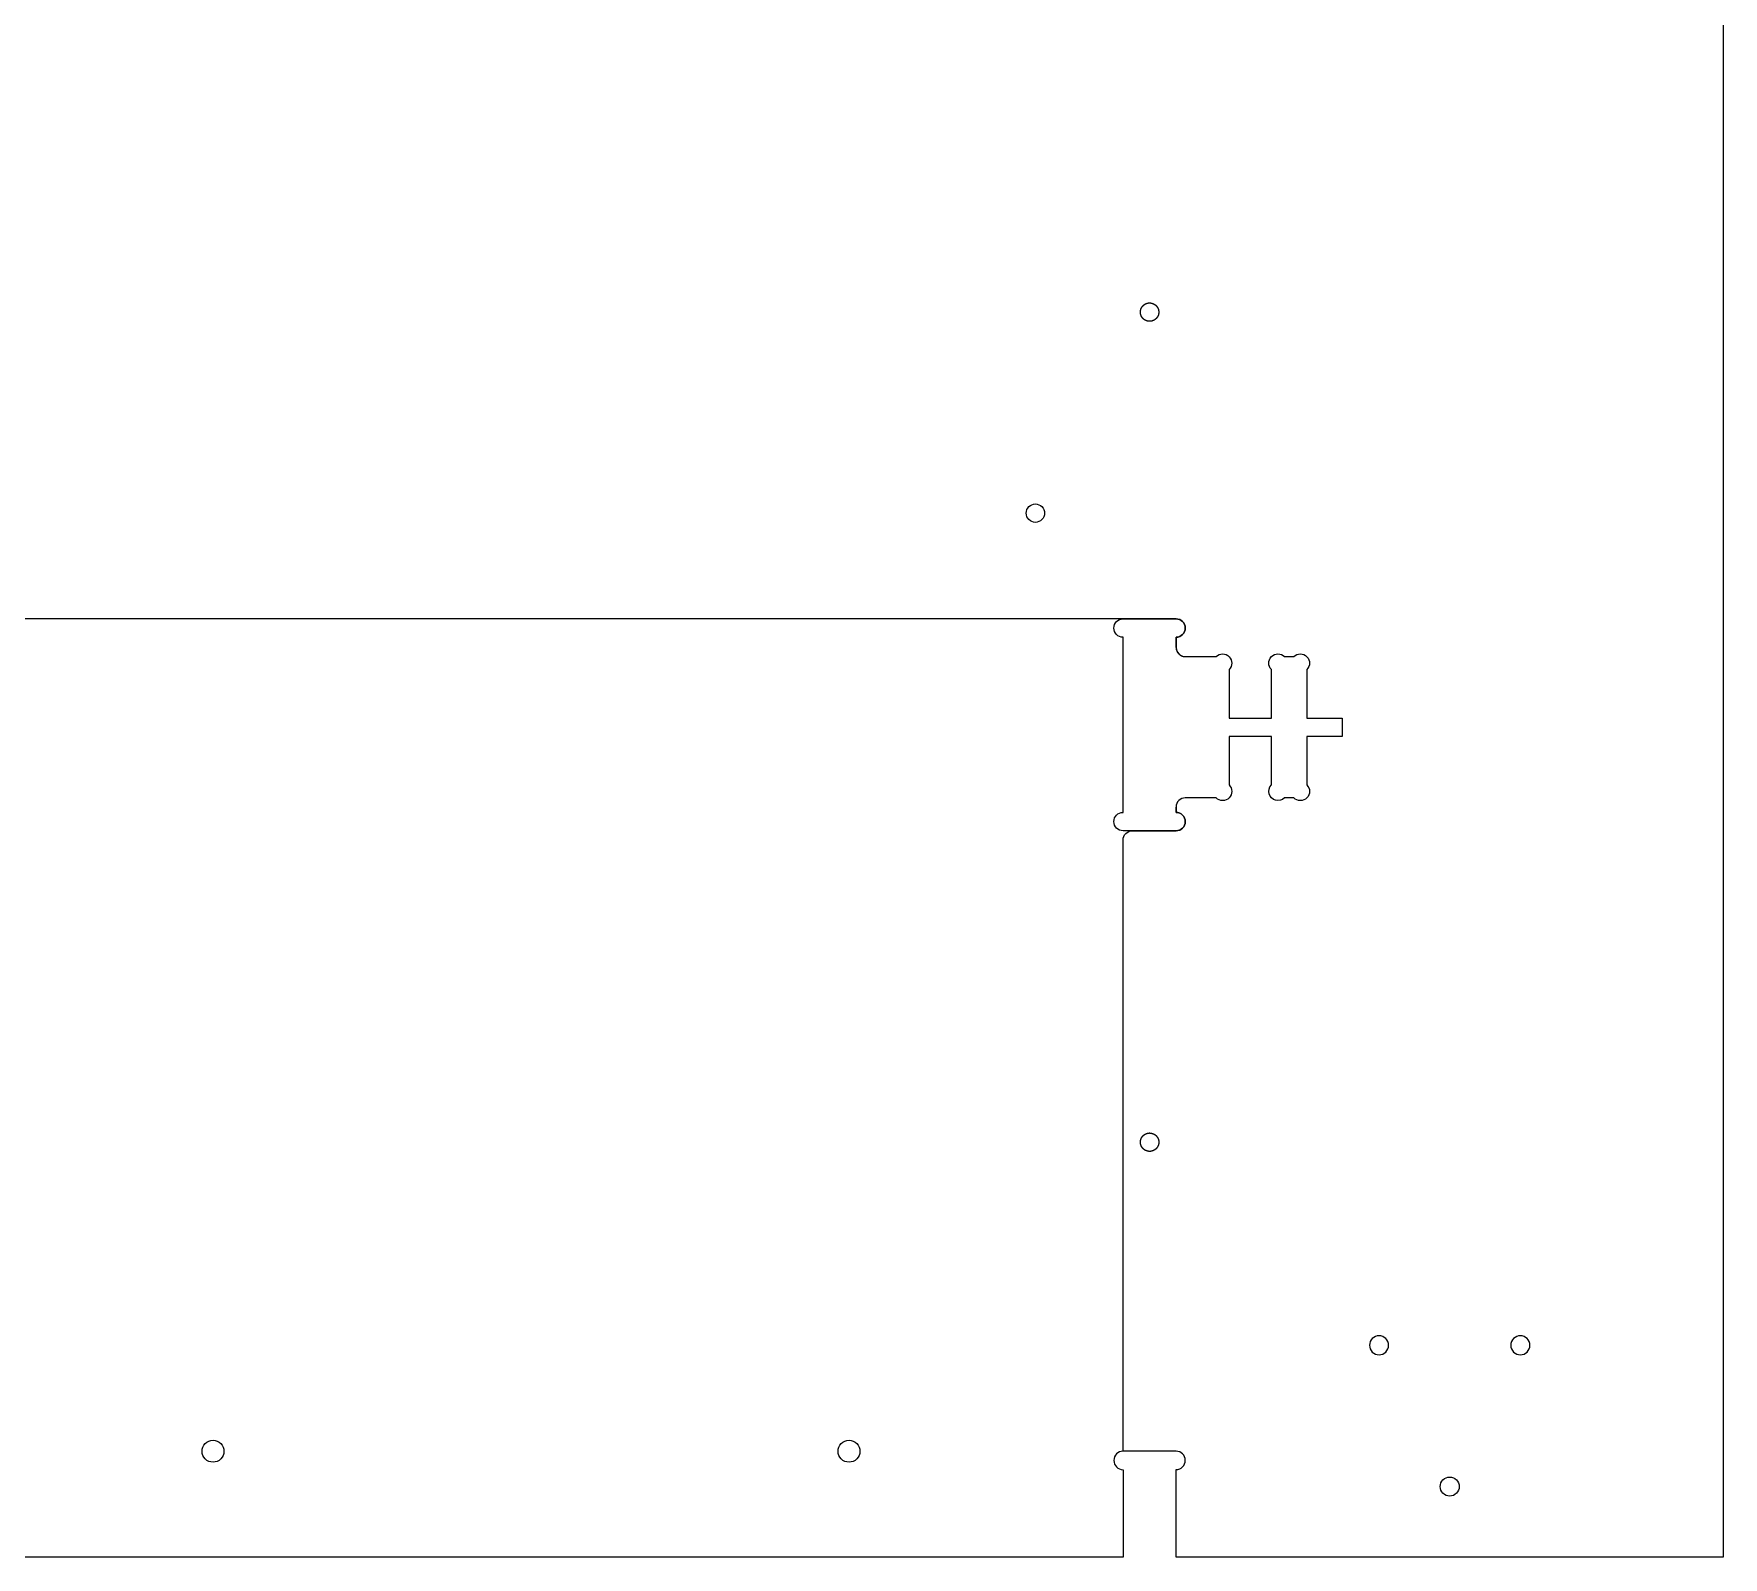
# Model space of a CAD drawing. Extents: x 2 to 157, y -41 to 47.
# Drawn here: x 70.37 to 94.28, y 0.61 to 22.18 of the extents above; entities that cross this region are included whole.
import ezdxf

# ---------------------------------------------------------------- set-up
doc = ezdxf.new("R2010")
doc.units = 0
for name, color, linetype in [('CENTER_DOOR_OPTION', 30, 'CONTINUOUS'), ('SCREW_LOCATION_MARKERS', 1, 'CONTINUOUS'), ('SOLID_ENDWALL', 18, 'CONTINUOUS')]:
    doc.layers.add(name, color=color, linetype=linetype)

msp = doc.modelspace()

# ---------------------------------------------------------------- linework, layer by layer
at = {"layer": 'CENTER_DOOR_OPTION'}
for points in [[(94.279, 25.832), (94.279, 0.611), (86.537, 0.611), (86.537, 1.851, 1), (86.537, 2.111), (86.036, 2.111), (85.786, 2.111), (85.786, 10.764, -0.414212), (85.916, 10.894), (86.537, 10.894, 1), (86.537, 11.154), (86.537, 11.23)], [(94.279, 25.832), (94.279, 0.611), (86.537, 0.611), (86.537, 1.851, 1), (86.537, 2.111), (86.036, 2.111), (85.786, 2.111), (85.786, 10.764, -0.414212), (85.916, 10.894), (86.537, 10.894, 1), (86.537, 11.154), (86.537, 11.23)], [(86.537, 13.488), (86.537, 13.634, 1), (86.537, 13.894), (10.756, 13.894)], [(86.537, 13.488), (86.537, 13.634, 1), (86.537, 13.894), (10.756, 13.894)], [(85.786, 13.894), (86.537, 13.894, -1), (86.537, 13.634), (86.536, 13.489, 0.285935), (86.609, 13.373)], [(86.609, 13.373, 0.114694), (86.666, 13.359), (87.103, 13.359, -1), (87.286, 13.175), (87.286, 12.489), (87.886, 12.489), (87.886, 13.175, -1), (88.07, 13.359), (88.203, 13.359, -1), (88.386, 13.175), (88.386, 12.489), (88.886, 12.489), (88.886, 12.229), (88.386, 12.229), (88.386, 11.543, -1), (88.203, 11.359), (88.07, 11.359, -1), (87.886, 11.543), (87.886, 12.229), (87.286, 12.229), (87.286, 11.543, -1), (87.103, 11.359), (86.666, 11.359, 0.414211), (86.536, 11.229)]]:
    msp.add_lwpolyline(points, format="xyb", dxfattribs=at)
for points in [[(84.546, 15.52, -0.414214), (84.676, 15.39, -0.414214), (84.546, 15.26, -0.414214), (84.416, 15.39, -0.414214)], [(89.273, 3.611, 0.414214), (89.408, 3.476, 0.414214), (89.543, 3.611, 0.414214), (89.408, 3.746, 0.414214)], [(91.273, 3.611, 0.414214), (91.408, 3.476, 0.414214), (91.543, 3.611, 0.414214), (91.408, 3.746, 0.414214)], [(90.273, 1.611, -0.414214), (90.408, 1.746, -0.414214), (90.543, 1.611, -0.414214), (90.408, 1.476, -0.414214)]]:
    msp.add_lwpolyline(points, format="xyb", close=True, dxfattribs=at)
at = {"layer": 'SCREW_LOCATION_MARKERS'}
for points in [[(86.161, 18.106), (86.16, 18.106), (86.158, 18.106), (86.157, 18.106), (86.155, 18.106), (86.154, 18.106), (86.153, 18.106), (86.151, 18.106), (86.15, 18.106), (86.148, 18.106), (86.147, 18.107), (86.145, 18.107), (86.144, 18.107), (86.142, 18.107), (86.141, 18.107), (86.139, 18.108), (86.138, 18.108), (86.136, 18.108), (86.135, 18.109), (86.133, 18.109), (86.132, 18.109), (86.13, 18.11), (86.128, 18.11), (86.127, 18.11), (86.125, 18.111), (86.124, 18.111), (86.122, 18.112), (86.121, 18.112), (86.119, 18.113), (86.118, 18.113), (86.116, 18.114), (86.115, 18.114), (86.113, 18.115), (86.112, 18.116), (86.11, 18.116), (86.109, 18.117), (86.107, 18.117), (86.106, 18.118), (86.105, 18.118), (86.104, 18.119), (86.104, 18.119), (86.103, 18.12), (86.102, 18.12), (86.102, 18.12), (86.101, 18.121), (86.1, 18.121), (86.099, 18.121), (86.099, 18.122), (86.098, 18.122), (86.097, 18.123), (86.096, 18.123), (86.096, 18.123), (86.095, 18.124), (86.094, 18.124), (86.094, 18.125), (86.093, 18.125), (86.092, 18.126), (86.091, 18.126), (86.091, 18.127), (86.09, 18.127), (86.089, 18.127), (86.089, 18.128), (86.088, 18.128), (86.087, 18.129), (86.087, 18.129), (86.086, 18.13), (86.085, 18.13), (86.085, 18.131), (86.084, 18.131), (86.083, 18.132), (86.083, 18.132), (86.082, 18.133), (86.081, 18.133), (86.081, 18.134), (86.08, 18.134), (86.079, 18.135), (86.079, 18.135), (86.078, 18.136), (86.077, 18.136), (86.077, 18.137), (86.076, 18.138), (86.075, 18.138), (86.075, 18.139), (86.074, 18.139), (86.074, 18.14), (86.073, 18.14), (86.072, 18.141), (86.072, 18.141), (86.071, 18.142), (86.071, 18.143), (86.07, 18.143), (86.069, 18.144), (86.069, 18.144), (86.068, 18.145), (86.068, 18.146), (86.067, 18.146), (86.066, 18.147), (86.066, 18.147), (86.065, 18.148), (86.065, 18.149), (86.064, 18.149), (86.064, 18.15), (86.063, 18.151), (86.062, 18.151), (86.062, 18.152), (86.061, 18.153), (86.061, 18.153), (86.06, 18.154), (86.06, 18.154), (86.059, 18.155), (86.059, 18.156), (86.058, 18.156), (86.058, 18.157), (86.057, 18.158), (86.057, 18.158), (86.056, 18.159), (86.056, 18.16), (86.055, 18.16), (86.055, 18.161), (86.054, 18.162), (86.054, 18.163), (86.053, 18.163), (86.053, 18.164), (86.052, 18.165), (86.052, 18.165), (86.052, 18.166), (86.051, 18.167), (86.051, 18.167), (86.05, 18.168), (86.05, 18.169), (86.049, 18.17), (86.049, 18.17), (86.049, 18.171), (86.048, 18.172), (86.048, 18.172), (86.047, 18.173), (86.047, 18.174), (86.047, 18.175), (86.046, 18.175), (86.046, 18.176), (86.045, 18.177), (86.045, 18.178), (86.045, 18.178), (86.044, 18.179), (86.044, 18.18), (86.044, 18.18), (86.043, 18.182), (86.042, 18.183), (86.042, 18.185), (86.041, 18.186), (86.04, 18.188), (86.04, 18.189), (86.039, 18.191), (86.039, 18.192), (86.038, 18.194), (86.038, 18.195), (86.037, 18.197), (86.037, 18.198), (86.036, 18.2), (86.036, 18.202), (86.035, 18.203), (86.035, 18.205), (86.035, 18.206), (86.034, 18.208), (86.034, 18.209), (86.034, 18.211), (86.033, 18.212), (86.033, 18.214), (86.033, 18.215), (86.033, 18.217), (86.032, 18.218), (86.032, 18.22), (86.032, 18.221), (86.032, 18.223), (86.032, 18.224), (86.032, 18.226), (86.032, 18.227), (86.031, 18.229), (86.031, 18.23), (86.031, 18.231), (86.031, 18.233), (86.031, 18.234), (86.031, 18.236), (86.031, 18.237), (86.031, 18.239), (86.031, 18.24), (86.031, 18.242), (86.031, 18.243), (86.032, 18.244), (86.032, 18.246), (86.032, 18.247), (86.032, 18.249), (86.032, 18.25), (86.032, 18.252), (86.032, 18.253), (86.033, 18.255), (86.033, 18.256), (86.033, 18.258), (86.033, 18.259), (86.034, 18.261), (86.034, 18.262), (86.034, 18.264), (86.035, 18.265), (86.035, 18.267), (86.035, 18.269), (86.036, 18.27), (86.036, 18.272), (86.037, 18.273), (86.037, 18.275), (86.038, 18.276), (86.038, 18.278), (86.039, 18.279), (86.039, 18.281), (86.04, 18.282), (86.04, 18.284), (86.041, 18.285), (86.042, 18.287), (86.042, 18.288), (86.043, 18.29), (86.044, 18.291), (86.044, 18.292), (86.044, 18.293), (86.045, 18.293), (86.045, 18.294), (86.045, 18.295), (86.046, 18.295), (86.046, 18.296), (86.047, 18.297), (86.047, 18.298), (86.047, 18.298), (86.048, 18.299), (86.048, 18.3), (86.049, 18.301), (86.049, 18.301), (86.049, 18.302), (86.05, 18.303), (86.05, 18.303), (86.051, 18.304), (86.051, 18.305), (86.052, 18.306), (86.052, 18.306), (86.052, 18.307), (86.053, 18.308), (86.053, 18.308), (86.054, 18.309), (86.054, 18.31), (86.055, 18.31), (86.055, 18.311), (86.056, 18.312), (86.056, 18.312), (86.057, 18.313), (86.057, 18.314), (86.058, 18.314), (86.058, 18.315), (86.059, 18.316), (86.059, 18.316), (86.06, 18.317), (86.06, 18.318), (86.061, 18.318), (86.061, 18.319), (86.062, 18.32), (86.062, 18.32), (86.063, 18.321), (86.064, 18.322), (86.064, 18.322), (86.065, 18.323), (86.065, 18.323), (86.066, 18.324), (86.066, 18.325), (86.067, 18.325), (86.068, 18.326), (86.068, 18.326), (86.069, 18.327), (86.069, 18.328), (86.07, 18.328), (86.071, 18.329), (86.071, 18.329), (86.072, 18.33), (86.072, 18.331), (86.073, 18.331), (86.074, 18.332), (86.074, 18.332), (86.075, 18.333), (86.075, 18.333), (86.076, 18.334), (86.077, 18.335), (86.077, 18.335), (86.078, 18.336), (86.079, 18.336), (86.079, 18.337), (86.08, 18.337), (86.081, 18.338), (86.081, 18.338), (86.082, 18.339), (86.083, 18.339), (86.083, 18.34), (86.084, 18.34), (86.085, 18.341), (86.085, 18.341), (86.086, 18.342), (86.087, 18.342), (86.087, 18.343), (86.088, 18.343), (86.089, 18.344), (86.089, 18.344), (86.09, 18.345), (86.091, 18.345), (86.091, 18.345), (86.092, 18.346), (86.093, 18.346), (86.094, 18.347), (86.094, 18.347), (86.095, 18.348), (86.096, 18.348), (86.096, 18.348), (86.097, 18.349), (86.098, 18.349), (86.099, 18.35), (86.099, 18.35), (86.1, 18.35), (86.101, 18.351), (86.102, 18.351), (86.102, 18.352), (86.103, 18.352), (86.104, 18.352), (86.104, 18.353), (86.105, 18.353), (86.106, 18.353), (86.107, 18.354), (86.109, 18.355), (86.11, 18.355), (86.112, 18.356), (86.113, 18.357), (86.115, 18.357), (86.116, 18.358), (86.118, 18.358), (86.119, 18.359), (86.121, 18.359), (86.122, 18.36), (86.124, 18.36), (86.125, 18.361), (86.127, 18.361), (86.128, 18.362), (86.13, 18.362), (86.132, 18.362), (86.133, 18.363), (86.135, 18.363), (86.136, 18.363), (86.138, 18.364), (86.139, 18.364), (86.141, 18.364), (86.142, 18.364), (86.144, 18.365), (86.145, 18.365), (86.147, 18.365), (86.148, 18.365), (86.15, 18.365), (86.151, 18.365), (86.153, 18.365), (86.154, 18.366), (86.155, 18.366), (86.157, 18.366), (86.158, 18.366), (86.16, 18.366), (86.161, 18.366), (86.163, 18.366), (86.164, 18.366), (86.166, 18.366), (86.167, 18.366), (86.168, 18.366), (86.17, 18.365), (86.171, 18.365), (86.173, 18.365), (86.174, 18.365), (86.176, 18.365), (86.177, 18.365), (86.179, 18.365), (86.18, 18.364), (86.182, 18.364), (86.183, 18.364), (86.185, 18.364), (86.186, 18.363), (86.188, 18.363), (86.189, 18.363), (86.191, 18.362), (86.192, 18.362), (86.194, 18.362), (86.195, 18.361), (86.197, 18.361), (86.199, 18.36), (86.2, 18.36), (86.202, 18.359), (86.203, 18.359), (86.205, 18.358), (86.206, 18.358), (86.208, 18.357), (86.209, 18.357), (86.211, 18.356), (86.212, 18.355), (86.214, 18.355), (86.215, 18.354), (86.217, 18.353), (86.217, 18.353), (86.218, 18.353), (86.219, 18.352), (86.219, 18.352), (86.22, 18.352), (86.221, 18.351), (86.222, 18.351), (86.222, 18.35), (86.223, 18.35), (86.224, 18.35), (86.225, 18.349), (86.225, 18.349), (86.226, 18.348), (86.227, 18.348), (86.227, 18.348), (86.228, 18.347), (86.229, 18.347), (86.23, 18.346), (86.23, 18.346), (86.231, 18.345), (86.232, 18.345), (86.232, 18.345), (86.233, 18.344), (86.234, 18.344), (86.234, 18.343), (86.235, 18.343), (86.236, 18.342), (86.237, 18.342), (86.237, 18.341), (86.238, 18.341), (86.239, 18.34), (86.239, 18.34), (86.24, 18.339), (86.241, 18.339), (86.241, 18.338), (86.242, 18.338), (86.243, 18.337), (86.243, 18.337), (86.244, 18.336), (86.244, 18.336), (86.245, 18.335), (86.246, 18.335), (86.246, 18.334), (86.247, 18.333), (86.248, 18.333), (86.248, 18.332), (86.249, 18.332), (86.25, 18.331), (86.25, 18.331), (86.251, 18.33), (86.251, 18.329), (86.252, 18.329), (86.253, 18.328), (86.253, 18.328), (86.254, 18.327), (86.254, 18.326), (86.255, 18.326), (86.256, 18.325), (86.256, 18.325), (86.257, 18.324), (86.257, 18.323), (86.258, 18.323), (86.258, 18.322), (86.259, 18.322), (86.259, 18.321), (86.26, 18.32), (86.261, 18.32), (86.261, 18.319), (86.262, 18.318), (86.262, 18.318), (86.263, 18.317), (86.263, 18.316), (86.264, 18.316), (86.264, 18.315), (86.265, 18.314), (86.265, 18.314), (86.266, 18.313), (86.266, 18.312), (86.267, 18.312), (86.267, 18.311), (86.268, 18.31), (86.268, 18.31), (86.269, 18.309), (86.269, 18.308), (86.27, 18.308), (86.27, 18.307), (86.27, 18.306), (86.271, 18.306), (86.271, 18.305), (86.272, 18.304), (86.272, 18.303), (86.273, 18.303), (86.273, 18.302), (86.274, 18.301), (86.274, 18.301), (86.274, 18.3), (86.275, 18.299), (86.275, 18.298), (86.276, 18.298), (86.276, 18.297), (86.276, 18.296), (86.277, 18.295), (86.277, 18.295), (86.277, 18.294), (86.278, 18.293), (86.278, 18.293), (86.279, 18.292), (86.279, 18.291), (86.28, 18.29), (86.28, 18.288), (86.281, 18.287), (86.281, 18.285), (86.282, 18.284), (86.283, 18.282), (86.283, 18.281), (86.284, 18.279), (86.284, 18.278), (86.285, 18.276), (86.285, 18.275), (86.286, 18.273), (86.286, 18.272), (86.287, 18.27), (86.287, 18.269), (86.287, 18.267), (86.288, 18.265), (86.288, 18.264), (86.288, 18.262), (86.289, 18.261), (86.289, 18.259), (86.289, 18.258), (86.29, 18.256), (86.29, 18.255), (86.29, 18.253), (86.29, 18.252), (86.29, 18.25), (86.291, 18.249), (86.291, 18.247), (86.291, 18.246), (86.291, 18.244), (86.291, 18.243), (86.291, 18.242), (86.291, 18.24), (86.291, 18.239), (86.291, 18.237), (86.291, 18.236), (86.291, 18.234), (86.291, 18.233), (86.291, 18.231), (86.291, 18.23), (86.291, 18.229), (86.291, 18.227), (86.291, 18.226), (86.291, 18.224), (86.291, 18.223), (86.29, 18.221), (86.29, 18.22), (86.29, 18.218), (86.29, 18.217), (86.29, 18.215), (86.289, 18.214), (86.289, 18.212), (86.289, 18.211), (86.288, 18.209), (86.288, 18.208), (86.288, 18.206), (86.287, 18.205), (86.287, 18.203), (86.287, 18.202), (86.286, 18.2), (86.286, 18.198), (86.285, 18.197), (86.285, 18.195), (86.284, 18.194), (86.284, 18.192), (86.283, 18.191), (86.283, 18.189), (86.282, 18.188), (86.281, 18.186), (86.281, 18.185), (86.28, 18.183), (86.28, 18.182), (86.279, 18.18), (86.279, 18.18), (86.278, 18.179), (86.278, 18.178), (86.277, 18.178), (86.277, 18.177), (86.277, 18.176), (86.276, 18.175), (86.276, 18.175), (86.276, 18.174), (86.275, 18.173), (86.275, 18.172), (86.274, 18.172), (86.274, 18.171), (86.274, 18.17), (86.273, 18.17), (86.273, 18.169), (86.272, 18.168), (86.272, 18.167), (86.271, 18.167), (86.271, 18.166), (86.27, 18.165), (86.27, 18.165), (86.27, 18.164), (86.269, 18.163), (86.269, 18.163), (86.268, 18.162), (86.268, 18.161), (86.267, 18.16), (86.267, 18.16), (86.266, 18.159), (86.266, 18.158), (86.265, 18.158), (86.265, 18.157), (86.264, 18.156), (86.264, 18.156), (86.263, 18.155), (86.263, 18.154), (86.262, 18.154), (86.262, 18.153), (86.261, 18.153), (86.261, 18.152), (86.26, 18.151), (86.259, 18.151), (86.259, 18.15), (86.258, 18.149), (86.258, 18.149), (86.257, 18.148), (86.257, 18.147), (86.256, 18.147), (86.256, 18.146), (86.255, 18.146), (86.254, 18.145), (86.254, 18.144), (86.253, 18.144), (86.253, 18.143), (86.252, 18.143), (86.251, 18.142), (86.251, 18.141), (86.25, 18.141), (86.25, 18.14), (86.249, 18.14), (86.248, 18.139), (86.248, 18.139), (86.247, 18.138), (86.246, 18.138), (86.246, 18.137), (86.245, 18.136), (86.244, 18.136), (86.244, 18.135), (86.243, 18.135), (86.243, 18.134), (86.242, 18.134), (86.241, 18.133), (86.241, 18.133), (86.24, 18.132), (86.239, 18.132), (86.239, 18.131), (86.238, 18.131), (86.237, 18.13), (86.237, 18.13), (86.236, 18.129), (86.235, 18.129), (86.234, 18.128), (86.234, 18.128), (86.233, 18.127), (86.232, 18.127), (86.232, 18.127), (86.231, 18.126), (86.23, 18.126), (86.23, 18.125), (86.229, 18.125), (86.228, 18.124), (86.227, 18.124), (86.227, 18.123), (86.226, 18.123), (86.225, 18.123), (86.225, 18.122), (86.224, 18.122), (86.223, 18.121), (86.222, 18.121), (86.222, 18.121), (86.221, 18.12), (86.22, 18.12), (86.219, 18.12), (86.219, 18.119), (86.218, 18.119), (86.217, 18.118), (86.217, 18.118), (86.215, 18.117), (86.214, 18.117), (86.212, 18.116), (86.211, 18.116), (86.209, 18.115), (86.208, 18.114), (86.206, 18.114), (86.205, 18.113), (86.203, 18.113), (86.202, 18.112), (86.2, 18.112), (86.199, 18.111), (86.197, 18.111), (86.195, 18.11), (86.194, 18.11), (86.192, 18.11), (86.191, 18.109), (86.189, 18.109), (86.188, 18.109), (86.186, 18.108), (86.185, 18.108), (86.183, 18.108), (86.182, 18.107), (86.18, 18.107), (86.179, 18.107), (86.177, 18.107), (86.176, 18.107), (86.174, 18.106), (86.173, 18.106), (86.171, 18.106), (86.17, 18.106), (86.168, 18.106), (86.167, 18.106), (86.166, 18.106), (86.164, 18.106), (86.163, 18.106)], [(86.162, 6.356), (86.16, 6.356), (86.159, 6.356), (86.157, 6.356), (86.156, 6.356), (86.154, 6.356), (86.153, 6.356), (86.151, 6.356), (86.15, 6.356), (86.148, 6.356), (86.147, 6.356), (86.145, 6.357), (86.144, 6.357), (86.142, 6.357), (86.141, 6.357), (86.139, 6.357), (86.138, 6.358), (86.136, 6.358), (86.135, 6.358), (86.133, 6.359), (86.132, 6.359), (86.13, 6.359), (86.129, 6.36), (86.127, 6.36), (86.126, 6.361), (86.124, 6.361), (86.123, 6.362), (86.121, 6.362), (86.12, 6.363), (86.118, 6.363), (86.117, 6.364), (86.115, 6.364), (86.114, 6.365), (86.112, 6.365), (86.111, 6.366), (86.109, 6.367), (86.108, 6.367), (86.106, 6.368), (86.106, 6.368), (86.105, 6.369), (86.104, 6.369), (86.103, 6.369), (86.103, 6.37), (86.102, 6.37), (86.101, 6.37), (86.1, 6.371), (86.1, 6.371), (86.099, 6.372), (86.098, 6.372), (86.097, 6.372), (86.097, 6.373), (86.096, 6.373), (86.095, 6.374), (86.095, 6.374), (86.094, 6.375), (86.093, 6.375), (86.093, 6.375), (86.092, 6.376), (86.091, 6.376), (86.09, 6.377), (86.09, 6.377), (86.089, 6.378), (86.088, 6.378), (86.088, 6.379), (86.087, 6.379), (86.086, 6.38), (86.086, 6.38), (86.085, 6.381), (86.084, 6.381), (86.084, 6.382), (86.083, 6.382), (86.082, 6.383), (86.082, 6.383), (86.081, 6.384), (86.08, 6.384), (86.08, 6.385), (86.079, 6.385), (86.078, 6.386), (86.078, 6.386), (86.077, 6.387), (86.076, 6.387), (86.076, 6.388), (86.075, 6.388), (86.075, 6.389), (86.074, 6.39), (86.073, 6.39), (86.073, 6.391), (86.072, 6.391), (86.071, 6.392), (86.071, 6.392), (86.07, 6.393), (86.07, 6.394), (86.069, 6.394), (86.068, 6.395), (86.068, 6.395), (86.067, 6.396), (86.067, 6.397), (86.066, 6.397), (86.066, 6.398), (86.065, 6.399), (86.064, 6.399), (86.064, 6.4), (86.063, 6.4), (86.063, 6.401), (86.062, 6.402), (86.062, 6.402), (86.061, 6.403), (86.061, 6.404), (86.06, 6.404), (86.06, 6.405), (86.059, 6.406), (86.059, 6.406), (86.058, 6.407), (86.058, 6.408), (86.057, 6.408), (86.057, 6.409), (86.056, 6.41), (86.056, 6.41), (86.055, 6.411), (86.055, 6.412), (86.054, 6.412), (86.054, 6.413), (86.053, 6.414), (86.053, 6.414), (86.052, 6.415), (86.052, 6.416), (86.051, 6.417), (86.051, 6.417), (86.051, 6.418), (86.05, 6.419), (86.05, 6.419), (86.049, 6.42), (86.049, 6.421), (86.048, 6.422), (86.048, 6.422), (86.048, 6.423), (86.047, 6.424), (86.047, 6.424), (86.046, 6.425), (86.046, 6.426), (86.046, 6.427), (86.045, 6.427), (86.045, 6.428), (86.045, 6.429), (86.044, 6.43), (86.044, 6.43), (86.043, 6.432), (86.043, 6.433), (86.042, 6.435), (86.041, 6.436), (86.041, 6.438), (86.04, 6.439), (86.04, 6.441), (86.039, 6.442), (86.038, 6.444), (86.038, 6.445), (86.037, 6.447), (86.037, 6.448), (86.037, 6.45), (86.036, 6.451), (86.036, 6.453), (86.035, 6.454), (86.035, 6.456), (86.035, 6.457), (86.034, 6.459), (86.034, 6.46), (86.034, 6.462), (86.033, 6.463), (86.033, 6.465), (86.033, 6.466), (86.033, 6.468), (86.033, 6.469), (86.032, 6.471), (86.032, 6.472), (86.032, 6.474), (86.032, 6.475), (86.032, 6.477), (86.032, 6.478), (86.032, 6.48), (86.032, 6.481), (86.032, 6.483), (86.032, 6.484), (86.032, 6.486), (86.032, 6.487), (86.032, 6.488), (86.032, 6.49), (86.032, 6.491), (86.032, 6.493), (86.032, 6.494), (86.032, 6.496), (86.032, 6.497), (86.032, 6.499), (86.032, 6.5), (86.033, 6.502), (86.033, 6.503), (86.033, 6.505), (86.033, 6.506), (86.033, 6.508), (86.034, 6.509), (86.034, 6.511), (86.034, 6.512), (86.035, 6.514), (86.035, 6.515), (86.035, 6.517), (86.036, 6.518), (86.036, 6.52), (86.037, 6.521), (86.037, 6.523), (86.037, 6.524), (86.038, 6.526), (86.038, 6.527), (86.039, 6.529), (86.04, 6.53), (86.04, 6.532), (86.041, 6.533), (86.041, 6.535), (86.042, 6.536), (86.043, 6.538), (86.043, 6.539), (86.044, 6.541), (86.044, 6.542), (86.045, 6.542), (86.045, 6.543), (86.045, 6.544), (86.046, 6.545), (86.046, 6.545), (86.046, 6.546), (86.047, 6.547), (86.047, 6.547), (86.048, 6.548), (86.048, 6.549), (86.048, 6.55), (86.049, 6.55), (86.049, 6.551), (86.05, 6.552), (86.05, 6.553), (86.051, 6.553), (86.051, 6.554), (86.051, 6.555), (86.052, 6.555), (86.052, 6.556), (86.053, 6.557), (86.053, 6.557), (86.054, 6.558), (86.054, 6.559), (86.055, 6.559), (86.055, 6.56), (86.056, 6.561), (86.056, 6.562), (86.057, 6.562), (86.057, 6.563), (86.058, 6.564), (86.058, 6.564), (86.059, 6.565), (86.059, 6.566), (86.06, 6.566), (86.06, 6.567), (86.061, 6.568), (86.061, 6.568), (86.062, 6.569), (86.062, 6.569), (86.063, 6.57), (86.063, 6.571), (86.064, 6.571), (86.064, 6.572), (86.065, 6.573), (86.066, 6.573), (86.066, 6.574), (86.067, 6.574), (86.067, 6.575), (86.068, 6.576), (86.068, 6.576), (86.069, 6.577), (86.07, 6.578), (86.07, 6.578), (86.071, 6.579), (86.071, 6.579), (86.072, 6.58), (86.073, 6.58), (86.073, 6.581), (86.074, 6.582), (86.075, 6.582), (86.075, 6.583), (86.076, 6.583), (86.076, 6.584), (86.077, 6.584), (86.078, 6.585), (86.078, 6.585), (86.079, 6.586), (86.08, 6.587), (86.08, 6.587), (86.081, 6.588), (86.082, 6.588), (86.082, 6.589), (86.083, 6.589), (86.084, 6.59), (86.084, 6.59), (86.085, 6.591), (86.086, 6.591), (86.086, 6.592), (86.087, 6.592), (86.088, 6.593), (86.088, 6.593), (86.089, 6.593), (86.09, 6.594), (86.09, 6.594), (86.091, 6.595), (86.092, 6.595), (86.093, 6.596), (86.093, 6.596), (86.094, 6.597), (86.095, 6.597), (86.095, 6.597), (86.096, 6.598), (86.097, 6.598), (86.097, 6.599), (86.098, 6.599), (86.099, 6.6), (86.1, 6.6), (86.1, 6.6), (86.101, 6.601), (86.102, 6.601), (86.103, 6.601), (86.103, 6.602), (86.104, 6.602), (86.105, 6.603), (86.106, 6.603), (86.106, 6.603), (86.108, 6.604), (86.109, 6.605), (86.111, 6.605), (86.112, 6.606), (86.114, 6.606), (86.115, 6.607), (86.117, 6.608), (86.118, 6.608), (86.12, 6.609), (86.121, 6.609), (86.123, 6.61), (86.124, 6.61), (86.126, 6.611), (86.127, 6.611), (86.129, 6.611), (86.13, 6.612), (86.132, 6.612), (86.133, 6.612), (86.135, 6.613), (86.136, 6.613), (86.138, 6.613), (86.139, 6.614), (86.141, 6.614), (86.142, 6.614), (86.144, 6.614), (86.145, 6.615), (86.147, 6.615), (86.148, 6.615), (86.15, 6.615), (86.151, 6.615), (86.153, 6.615), (86.154, 6.615), (86.156, 6.615), (86.157, 6.616), (86.159, 6.616), (86.16, 6.616), (86.162, 6.616), (86.163, 6.616), (86.164, 6.616), (86.166, 6.616), (86.167, 6.615), (86.169, 6.615), (86.17, 6.615), (86.172, 6.615), (86.173, 6.615), (86.175, 6.615), (86.176, 6.615), (86.178, 6.615), (86.179, 6.614), (86.181, 6.614), (86.182, 6.614), (86.184, 6.614), (86.185, 6.613), (86.187, 6.613), (86.188, 6.613), (86.19, 6.612), (86.191, 6.612), (86.193, 6.612), (86.194, 6.611), (86.196, 6.611), (86.197, 6.611), (86.199, 6.61), (86.2, 6.61), (86.202, 6.609), (86.203, 6.609), (86.205, 6.608), (86.206, 6.608), (86.208, 6.607), (86.209, 6.606), (86.211, 6.606), (86.212, 6.605), (86.214, 6.605), (86.215, 6.604), (86.217, 6.603), (86.218, 6.603), (86.218, 6.603), (86.219, 6.602), (86.22, 6.602), (86.221, 6.601), (86.221, 6.601), (86.222, 6.601), (86.223, 6.6), (86.223, 6.6), (86.224, 6.6), (86.225, 6.599), (86.226, 6.599), (86.226, 6.598), (86.227, 6.598), (86.228, 6.597), (86.228, 6.597), (86.229, 6.597), (86.23, 6.596), (86.231, 6.596), (86.231, 6.595), (86.232, 6.595), (86.233, 6.594), (86.233, 6.594), (86.234, 6.593), (86.235, 6.593), (86.235, 6.593), (86.236, 6.592), (86.237, 6.592), (86.238, 6.591), (86.238, 6.591), (86.239, 6.59), (86.24, 6.59), (86.24, 6.589), (86.241, 6.589), (86.242, 6.588), (86.242, 6.588), (86.243, 6.587), (86.243, 6.587), (86.244, 6.586), (86.245, 6.585), (86.245, 6.585), (86.246, 6.584), (86.247, 6.584), (86.247, 6.583), (86.248, 6.583), (86.249, 6.582), (86.249, 6.582), (86.25, 6.581), (86.25, 6.58), (86.251, 6.58), (86.252, 6.579), (86.252, 6.579), (86.253, 6.578), (86.253, 6.578), (86.254, 6.577), (86.255, 6.576), (86.255, 6.576), (86.256, 6.575), (86.256, 6.574), (86.257, 6.574), (86.258, 6.573), (86.258, 6.573), (86.259, 6.572), (86.259, 6.571), (86.26, 6.571), (86.26, 6.57), (86.261, 6.569), (86.261, 6.569), (86.262, 6.568), (86.262, 6.568), (86.263, 6.567), (86.264, 6.566), (86.264, 6.566), (86.265, 6.565), (86.265, 6.564), (86.266, 6.564), (86.266, 6.563), (86.267, 6.562), (86.267, 6.562), (86.268, 6.561), (86.268, 6.56), (86.269, 6.559), (86.269, 6.559), (86.269, 6.558), (86.27, 6.557), (86.27, 6.557), (86.271, 6.556), (86.271, 6.555), (86.272, 6.555), (86.272, 6.554), (86.273, 6.553), (86.273, 6.553), (86.273, 6.552), (86.274, 6.551), (86.274, 6.55), (86.275, 6.55), (86.275, 6.549), (86.275, 6.548), (86.276, 6.547), (86.276, 6.547), (86.277, 6.546), (86.277, 6.545), (86.277, 6.545), (86.278, 6.544), (86.278, 6.543), (86.278, 6.542), (86.279, 6.542), (86.279, 6.541), (86.28, 6.539), (86.281, 6.538), (86.281, 6.536), (86.282, 6.535), (86.282, 6.533), (86.283, 6.532), (86.284, 6.53), (86.284, 6.529), (86.285, 6.527), (86.285, 6.526), (86.286, 6.524), (86.286, 6.523), (86.287, 6.521), (86.287, 6.52), (86.287, 6.518), (86.288, 6.517), (86.288, 6.515), (86.288, 6.514), (86.289, 6.512), (86.289, 6.511), (86.289, 6.509), (86.29, 6.508), (86.29, 6.506), (86.29, 6.505), (86.29, 6.503), (86.291, 6.502), (86.291, 6.5), (86.291, 6.499), (86.291, 6.497), (86.291, 6.496), (86.291, 6.494), (86.291, 6.493), (86.291, 6.491), (86.291, 6.49), (86.292, 6.488), (86.292, 6.487), (86.292, 6.486), (86.292, 6.484), (86.292, 6.483), (86.291, 6.481), (86.291, 6.48), (86.291, 6.478), (86.291, 6.477), (86.291, 6.475), (86.291, 6.474), (86.291, 6.472), (86.291, 6.471), (86.291, 6.469), (86.29, 6.468), (86.29, 6.466), (86.29, 6.465), (86.29, 6.463), (86.289, 6.462), (86.289, 6.46), (86.289, 6.459), (86.288, 6.457), (86.288, 6.456), (86.288, 6.454), (86.287, 6.453), (86.287, 6.451), (86.287, 6.45), (86.286, 6.448), (86.286, 6.447), (86.285, 6.445), (86.285, 6.444), (86.284, 6.442), (86.284, 6.441), (86.283, 6.439), (86.282, 6.438), (86.282, 6.436), (86.281, 6.435), (86.281, 6.433), (86.28, 6.432), (86.279, 6.43), (86.279, 6.43), (86.278, 6.429), (86.278, 6.428), (86.278, 6.427), (86.277, 6.427), (86.277, 6.426), (86.277, 6.425), (86.276, 6.424), (86.276, 6.424), (86.275, 6.423), (86.275, 6.422), (86.275, 6.422), (86.274, 6.421), (86.274, 6.42), (86.273, 6.419), (86.273, 6.419), (86.273, 6.418), (86.272, 6.417), (86.272, 6.417), (86.271, 6.416), (86.271, 6.415), (86.27, 6.414), (86.27, 6.414), (86.269, 6.413), (86.269, 6.412), (86.269, 6.412), (86.268, 6.411), (86.268, 6.41), (86.267, 6.41), (86.267, 6.409), (86.266, 6.408), (86.266, 6.408), (86.265, 6.407), (86.265, 6.406), (86.264, 6.406), (86.264, 6.405), (86.263, 6.404), (86.262, 6.404), (86.262, 6.403), (86.261, 6.402), (86.261, 6.402), (86.26, 6.401), (86.26, 6.4), (86.259, 6.4), (86.259, 6.399), (86.258, 6.399), (86.258, 6.398), (86.257, 6.397), (86.256, 6.397), (86.256, 6.396), (86.255, 6.395), (86.255, 6.395), (86.254, 6.394), (86.253, 6.394), (86.253, 6.393), (86.252, 6.392), (86.252, 6.392), (86.251, 6.391), (86.25, 6.391), (86.25, 6.39), (86.249, 6.39), (86.249, 6.389), (86.248, 6.388), (86.247, 6.388), (86.247, 6.387), (86.246, 6.387), (86.245, 6.386), (86.245, 6.386), (86.244, 6.385), (86.243, 6.385), (86.243, 6.384), (86.242, 6.384), (86.242, 6.383), (86.241, 6.383), (86.24, 6.382), (86.24, 6.382), (86.239, 6.381), (86.238, 6.381), (86.238, 6.38), (86.237, 6.38), (86.236, 6.379), (86.235, 6.379), (86.235, 6.378), (86.234, 6.378), (86.233, 6.377), (86.233, 6.377), (86.232, 6.376), (86.231, 6.376), (86.231, 6.375), (86.23, 6.375), (86.229, 6.375), (86.228, 6.374), (86.228, 6.374), (86.227, 6.373), (86.226, 6.373), (86.226, 6.372), (86.225, 6.372), (86.224, 6.372), (86.223, 6.371), (86.223, 6.371), (86.222, 6.37), (86.221, 6.37), (86.221, 6.37), (86.22, 6.369), (86.219, 6.369), (86.218, 6.369), (86.218, 6.368), (86.217, 6.368), (86.215, 6.367), (86.214, 6.367), (86.212, 6.366), (86.211, 6.365), (86.209, 6.365), (86.208, 6.364), (86.206, 6.364), (86.205, 6.363), (86.203, 6.363), (86.202, 6.362), (86.2, 6.362), (86.199, 6.361), (86.197, 6.361), (86.196, 6.36), (86.194, 6.36), (86.193, 6.359), (86.191, 6.359), (86.19, 6.359), (86.188, 6.358), (86.187, 6.358), (86.185, 6.358), (86.184, 6.357), (86.182, 6.357), (86.181, 6.357), (86.179, 6.357), (86.178, 6.357), (86.176, 6.356), (86.175, 6.356), (86.173, 6.356), (86.172, 6.356), (86.17, 6.356), (86.169, 6.356), (86.167, 6.356), (86.166, 6.356), (86.164, 6.356), (86.163, 6.356)]]:
    msp.add_lwpolyline(points, close=True, dxfattribs=at)
at = {"layer": 'SOLID_ENDWALL'}
msp.add_lwpolyline([(94.279, 25.832), (94.279, 0.611), (86.537, 0.611), (86.537, 1.851, 1), (86.537, 2.111), (86.036, 2.111), (85.786, 2.111, 1), (85.786, 1.85), (85.786, 0.611), (8.487, 0.611)], format="xyb", dxfattribs=at)
for points in [[(86.536, 11.229), (86.537, 11.154, -1), (86.537, 10.894), (85.786, 10.894, -1), (85.786, 11.155), (85.786, 13.633, -1), (85.786, 13.894), (86.537, 13.894, -1), (86.537, 13.634), (86.536, 13.489, 0.414214), (86.666, 13.359), (87.103, 13.359, -1), (87.286, 13.175), (87.286, 12.489), (87.886, 12.489), (87.886, 13.175, -1), (88.07, 13.359), (88.203, 13.359, -1), (88.386, 13.175), (88.386, 12.489), (88.886, 12.489), (88.886, 12.229), (88.386, 12.229), (88.386, 11.543, -1), (88.203, 11.359), (88.07, 11.359, -1), (87.886, 11.543), (87.886, 12.229), (87.286, 12.229), (87.286, 11.543, -1), (87.103, 11.359), (86.666, 11.359, 0.414211)], [(89.273, 3.611, 0.414214), (89.408, 3.476, 0.414214), (89.543, 3.611, 0.414214), (89.408, 3.746, 0.414214)], [(91.273, 3.611, 0.414214), (91.408, 3.476, 0.414214), (91.543, 3.611, 0.414214), (91.408, 3.746, 0.414214)], [(72.753, 2.111, -0.414214), (72.908, 2.266, -0.414214), (73.063, 2.111, -0.414214), (72.908, 1.956, -0.414214)], [(81.753, 2.111, -0.414214), (81.908, 2.266, -0.414214), (82.063, 2.111, -0.414214), (81.908, 1.956, -0.414214)], [(90.273, 1.611, -0.414214), (90.408, 1.746, -0.414214), (90.543, 1.611, -0.414214), (90.408, 1.476, -0.414214)]]:
    msp.add_lwpolyline(points, format="xyb", close=True, dxfattribs=at)

doc.saveas('drawing.dxf')
